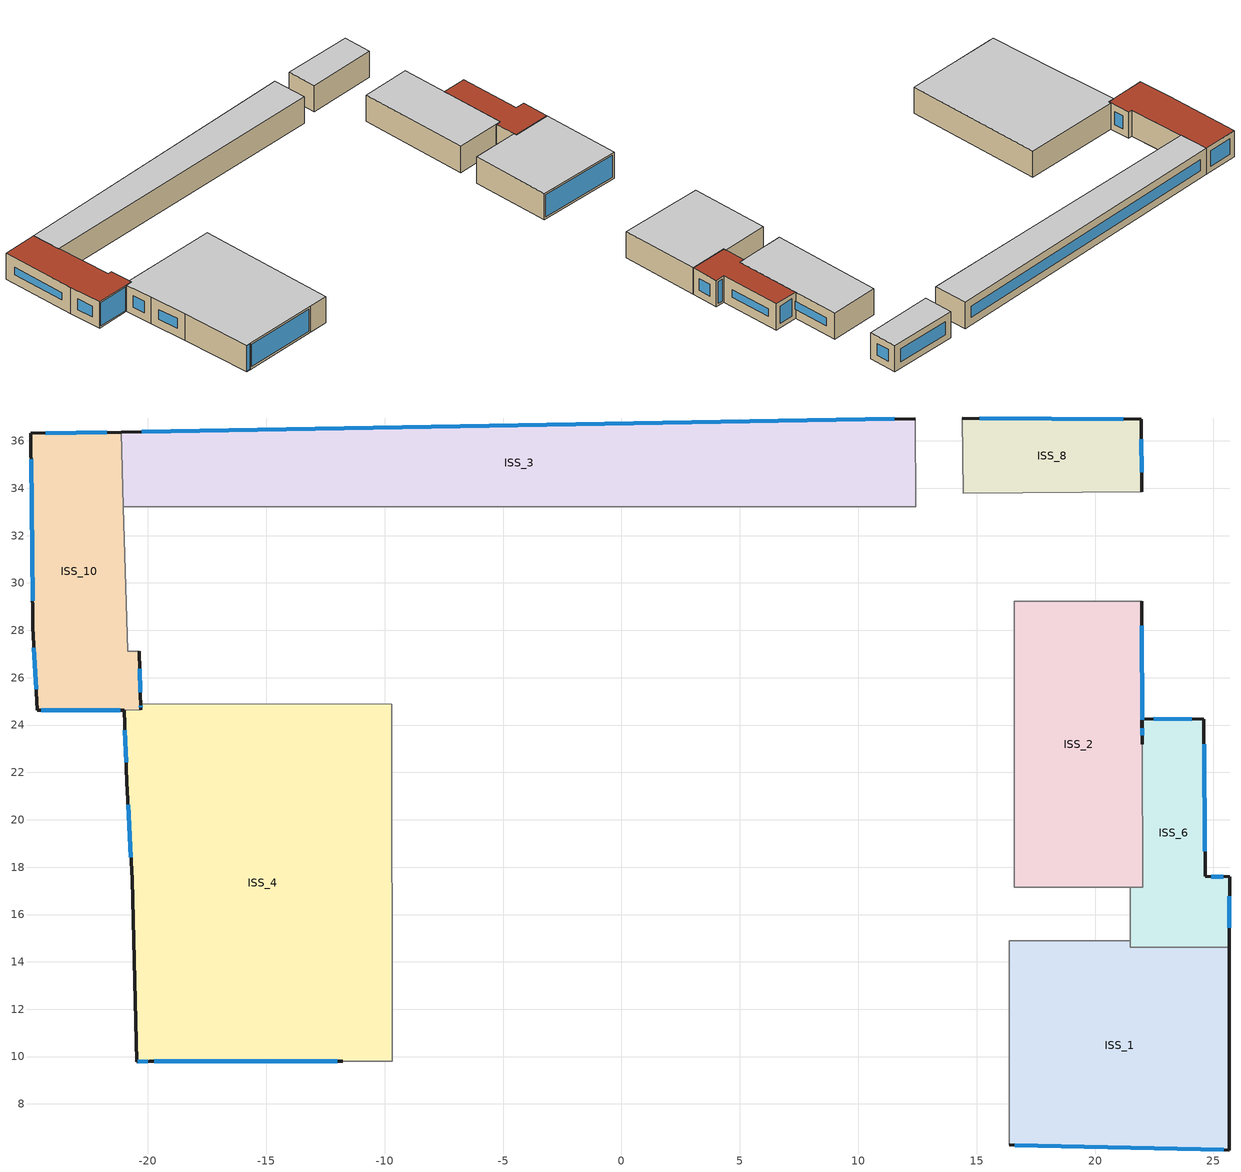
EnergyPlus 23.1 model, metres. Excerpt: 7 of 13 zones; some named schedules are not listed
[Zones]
ISS_1
 floor adiabatic (Interior Slab (Mass)_FLIPPED): 16.37,14.89 21.49,14.89 21.49,14.63 25.67,14.61 25.67,6.06 16.37,6.27 z9
 wall outside (90.1-2019 Nonresidential CZ 0 Exterior Wall (Mass)): 16.37,6.27 25.67,6.06 25.67,14.61 z9:12
 wall to ISS_11 (Interior Partition (Mass)): 21.49,14.89 16.37,14.89 16.37,6.27 z9:12
 wall to ISS_6 (Interior Partition (Mass)): 25.67,14.61 21.49,14.63 21.49,14.89 z9:12
 window (90.1-2019 Nonresidential CZ 0 Glazing (Operable)): 16.61,6.26 25.44,6.06 z9.24:11.76
 ceiling adiabatic (Interior Slab (Mass)): 16.37,14.89 16.37,6.27 25.67,6.06 25.67,14.61 21.49,14.63 21.49,14.89 z12
ISS_2
 floor adiabatic (Interior Slab (Mass)_FLIPPED): 16.6,17.14 16.6,29.23 21.98,29.23 22.02,17.14 z9
 wall outside (90.1-2019 Nonresidential CZ 0 Exterior Wall (Mass)): 22,23.18 21.98,29.23 z9:12
 wall to ISS_6 (Interior Partition (Mass)): 21.49,17.14 22.02,17.14 22,23.18 z9:12
 wall to ISS_11 (Interior Partition (Mass)): 21.98,29.23 16.6,29.23 16.6,17.14 21.49,17.14 z9:12
 window (90.1-2019 Nonresidential CZ 0 Glazing (Operable)): 21.99,24.23 21.98,28.19 z10.04:10.96
 ceiling adiabatic (Interior Slab (Mass)): 22.02,17.14 21.98,29.23 16.6,29.23 16.6,17.14 z12
ISS_3
 floor adiabatic (Interior Slab (Mass)_FLIPPED): 12.4,36.94 12.44,33.22 -21.03,33.22 -21.12,36.37 z9
 wall outside (90.1-2019 Nonresidential CZ 0 Exterior Wall (Mass)): 12.4,36.94 -21.12,36.37 z9:12
 wall to ISS_10 (Interior Partition (Mass)): -21.12,36.37 -21.03,33.22 z9:12
 wall to ISS_11 (Interior Partition (Mass)): -21.03,33.22 12.44,33.22 12.4,36.94 z9:12
 window (90.1-2019 Nonresidential CZ 0 Glazing (Operable)): 11.53,36.92 -20.25,36.39 z9.87:11.13
 ceiling adiabatic (Interior Slab (Mass)): 12.4,36.94 -21.12,36.37 -21.03,33.22 12.44,33.22 z12
ISS_4
 floor adiabatic (Interior Slab (Mass)_FLIPPED): -20.3,24.91 -9.69,24.89 -9.67,9.8 -19.95,9.8 -20.46,9.78 -20.66,17.48 -20.89,21.59 -20.99,24.62 -20.29,24.65 z9
 wall outside (90.1-2019 Nonresidential CZ 0 Exterior Wall (Mass)): -20.3,24.91 -20.29,24.65 / -20.99,24.62 -20.89,21.59 -20.66,17.48 -20.46,9.78 -19.95,9.8 -11.77,9.8 z9:12
 wall to ISS_10 (Interior Partition (Mass)): -20.29,24.65 -20.99,24.62 z9:12
 wall to ISS_11 (Interior Partition (Mass)): -11.77,9.8 -9.67,9.8 -9.69,24.89 -20.3,24.91 z9:12
 window (90.1-2019 Nonresidential CZ 0 Glazing (Operable)): -20.3,24.81 -20.3,24.75 z9.1:11.9; -20.96,23.79 -20.92,22.42 z9.83:11.17; -20.84,20.64 -20.71,18.42 z9.95:11.05; -20.42,9.78 -19.99,9.79 z9.05:11.95; -19.72,9.8 -12,9.8 z9.23:11.77
 ceiling adiabatic (Interior Slab (Mass)): -20.3,24.91 -20.29,24.65 -20.99,24.62 -20.89,21.59 -20.66,17.48 -20.46,9.78 -19.95,9.8 -9.67,9.8 -9.69,24.89 z12
ISS_6
 floor outside (90.1-2019 Nonresidential CZ 0 Exterior Floor (Mass)): 21.49,17.14 22.02,17.14 22,23.18 21.97,24.27 24.6,24.25 24.65,17.61 25.68,17.59 25.67,14.61 21.49,14.63 z9
 wall outside (90.1-2019 Nonresidential CZ 0 Exterior Wall (Mass)): 25.67,14.61 25.68,17.59 24.65,17.61 24.6,24.25 21.97,24.27 22,23.18 z9:12
 wall to ISS_11 (Interior Partition (Mass)): 21.49,17.14 21.49,14.89 z9:12
 window (90.1-2019 Nonresidential CZ 0 Glazing (Operable)): 25.67,15.44 25.68,16.77 z9.83:11.17; 25.41,17.6 24.91,17.6 z9.26:11.74; 24.64,18.67 24.61,23.19 z10.06:10.94; 24.08,24.25 22.49,24.26 z9.51:11.49; 21.98,23.87 21.99,23.58 z9.39:11.61
 roof outside (90.1-2019 Nonresidential CZ 0 Exterior Roof (Mass)): 21.49,14.63 25.67,14.61 25.68,17.59 24.65,17.61 24.6,24.25 21.97,24.27 22,23.18 22.02,17.14 21.49,17.14 z12
ISS_8
 floor adiabatic (Interior Slab (Mass)_FLIPPED): 14.42,33.79 14.39,36.97 21.95,36.92 21.97,33.84 z9
 wall outside (90.1-2019 Nonresidential CZ 0 Exterior Wall (Mass)): 21.97,33.84 21.95,36.92 14.39,36.97 z9:12
 wall to ISS_11 (Interior Partition (Mass)): 14.39,36.97 14.42,33.79 21.97,33.84 z9:12
 window (90.1-2019 Nonresidential CZ 0 Glazing (Operable)): 21.97,34.68 21.96,36.08 z9.84:11.16; 21.2,36.92 15.14,36.96 z9.75:11.25
 ceiling adiabatic (Interior Slab (Mass)): 14.42,33.79 21.97,33.84 21.95,36.92 14.39,36.97 z12
ISS_10
 floor outside (90.1-2019 Nonresidential CZ 0 Exterior Floor (Mass)): -20.99,24.62 -24.68,24.62 -24.85,28.15 -24.93,36.32 -21.12,36.37 -20.84,27.12 -20.37,27.13 -20.29,24.65 z9
 wall outside (90.1-2019 Nonresidential CZ 0 Exterior Wall (Mass)): -20.29,24.65 -20.37,27.13 / -21.12,36.37 -24.93,36.32 -24.85,28.15 -24.68,24.62 -20.99,24.62 z9:12
 wall to ISS_11 (Interior Partition (Mass)): -20.37,27.13 -20.84,27.12 -21.03,33.22 z9:12
 window (90.1-2019 Nonresidential CZ 0 Glazing (Operable)): -20.32,25.39 -20.35,26.38 z9.75:11.25; -21.73,36.36 -24.32,36.33 z9.62:11.38; -24.92,35.23 -24.86,29.24 z10.09:10.91; -24.81,27.26 -24.72,25.51 z9.89:11.11; -24.5,24.62 -21.17,24.62 z9.17:11.83
 roof outside (90.1-2019 Nonresidential CZ 0 Exterior Roof (Mass)): -20.99,24.62 -20.29,24.65 -20.37,27.13 -20.84,27.12 -21.12,36.37 -24.93,36.32 -24.85,28.15 -24.68,24.62 z12
[Site:GroundTemperature:BuildingSurface]
18, 18, 18, 18, 18, 18, 18, 18, 18, 18, 18, 18
[Site:GroundReflectance]
0.2, 0.2, 0.2, 0.2, 0.2, 0.2, 0.2, 0.2, 0.2, 0.2, 0.2, 0.2
[Site:GroundReflectance:SnowModifier]
1, 1
[Site:WeatherStation]
Wind Sensor Height Above Ground {m}=10; Wind Speed Profile Exponent=0.22; Wind Speed Profile Boundary Layer Thickness {m}=370; Air Temperature Sensor Height Above Ground {m}=1.5
[SizingPeriod:WeatherFileConditionType] Use Weather File Daylight Saving Period=No; Use Weather File Rain and Snow Indicators=No
Name | Period Selection | Day Type
Extreme Summer Weather Period for Design | SummerExtreme | SummerDesignDay
Extreme Winter Weather Period for Design | WinterExtreme | WinterDesignDay
[Building]
Building: North Axis {deg}=0; Terrain=Suburbs; Loads Convergence Tolerance Value=0.04; Temperature Convergence Tolerance Value {deltaC}=0.25; Solar Distribution=FullExterior; Maximum Number of Warmup Days=30; Minimum Number of Warmup Days=7
[Construction]
Interior Partition (Mass): Plaster_0.013_Interior Partition (Mass), Plaster_0.013_Interior Partition (Mass)
90.1-2019 Nonresidential CZ 0 Exterior Wall (Mass): Stucco_0.025_90.1-2019 Nonresidential CZ 0 Exterior Wall (Mass), Concrete_0.203_90.1-2019 Nonresidential CZ 0 Exterior Wall (Mass), Mineral Wool_0.006340168156952033_90.1-2019 Nonresidential CZ 0 Exterior Wall (Mass), Plaster_0.013_90.1-2019 Nonresidential CZ 0 Exterior Wall (Mass)
Interior Slab (Mass): Acoustic Tile_0.005_Interior Slab (Mass), Concrete_0.102_Interior Slab (Mass), Carpet_0.02_Interior Slab (Mass)
Interior Slab (Mass)_FLIPPED: Carpet_0.02_Interior Slab (Mass), Concrete_0.102_Interior Slab (Mass), Acoustic Tile_0.005_Interior Slab (Mass)
90.1-2019 Nonresidential CZ 0 Exterior Floor (Mass): Stucco_0.025_90.1-2019 Nonresidential CZ 0 Exterior Floor (Mass), Mineral Wool_0.005244967487677573_90.1-2019 Nonresidential CZ 0 Exterior Floor (Mass), Concrete_0.102_90.1-2019 Nonresidential CZ 0 Exterior Floor (Mass), Carpet_0.02_90.1-2019 Nonresidential CZ 0 Exterior Floor (Mass)
90.1-2019 Nonresidential CZ 0 Exterior Roof (Mass): Vaporpermeable Felt_0.003_90.1-2019 Nonresidential CZ 0 Exterior Roof (Mass), XPS Board_0.14713995500631277_90.1-2019 Nonresidential CZ 0 Exterior Roof (Mass), Concrete_0.203_90.1-2019 Nonresidential CZ 0 Exterior Roof (Mass), Acoustic Tile_0.005_90.1-2019 Nonresidential CZ 0 Exterior Roof (Mass)
90.1-2019 Nonresidential CZ 0 Glazing (Operable): 90.1-2019 Nonresidential CZ 0 Glazing (Operable)Window
[Material]
Plaster_0.013_Interior Partition (Mass): Roughness=Rough; @Interior Partition (Mass):Plaster-Thickness@ [m]=0.013; @Interior Partition (Mass):Plaster-Conductivity@ [W/m-K]=1; @Interior Partition (Mass):Plaster-Density@ [kg/m3]=2000; @Interior Partition (Mass):Plaster-SpecificHeat@ [J/kg-K]=1130; @Interior Partition (Mass):Plaster-ThermalEmittance@=0.9; @Interior Partition (Mass):Plaster-SolarAbsorptance@=0.7; @Interior Partition (Mass):Plaster-VisibleAbsorptance@=0.7
Stucco_0.025_90.1-2019 Nonresidential CZ 0 Exterior Wall (Mass): Roughness=Smooth; @90.1-2019 Nonresidential CZ 0 Exterior Wall (Mass):Stucco-Thickness@ [m]=0.025; @90.1-2019 Nonresidential CZ 0 Exterior Wall (Mass):Stucco-Conductivity@ [W/m-K]=0.72; @90.1-2019 Nonresidential CZ 0 Exterior Wall (Mass):Stucco-Density@ [kg/m3]=1856; @90.1-2019 Nonresidential CZ 0 Exterior Wall (Mass):Stucco-SpecificHeat@ [J/kg-K]=840; @90.1-2019 Nonresidential CZ 0 Exterior Wall (Mass):Stucco-ThermalEmittance@=0.9; @90.1-2019 Nonresidential CZ 0 Exterior Wall (Mass):Stucco-SolarAbsorptance@=0.7; @90.1-2019 Nonresidential CZ 0 Exterior Wall (Mass):Stucco-VisibleAbsorptance@=0.7
Concrete_0.203_90.1-2019 Nonresidential CZ 0 Exterior Wall (Mass): Roughness=Rough; @90.1-2019 Nonresidential CZ 0 Exterior Wall (Mass):Concrete-Thickness@ [m]=0.203; @90.1-2019 Nonresidential CZ 0 Exterior Wall (Mass):Concrete-Conductivity@ [W/m-K]=2; @90.1-2019 Nonresidential CZ 0 Exterior Wall (Mass):Concrete-Density@ [kg/m3]=2400; @90.1-2019 Nonresidential CZ 0 Exterior Wall (Mass):Concrete-SpecificHeat@ [J/kg-K]=950; @90.1-2019 Nonresidential CZ 0 Exterior Wall (Mass):Concrete-ThermalEmittance@=0.9; @90.1-2019 Nonresidential CZ 0 Exterior Wall (Mass):Concrete-SolarAbsorptance@=0.7; @90.1-2019 Nonresidential CZ 0 Exterior Wall (Mass):Concrete-VisibleAbsorptance@=0.7
Mineral Wool_0.006340168156952033_90.1-2019 Nonresidential CZ 0 Exterior Wall (Mass): Roughness=Rough; @90.1-2019 Nonresidential CZ 0 Exterior Wall (Mass):Mineral Wool-Thickness@ [m]=0.00634017; @90.1-2019 Nonresidential CZ 0 Exterior Wall (Mass):Mineral Wool-Conductivity@ [W/m-K]=0.041; @90.1-2019 Nonresidential CZ 0 Exterior Wall (Mass):Mineral Wool-Density@ [kg/m3]=155; @90.1-2019 Nonresidential CZ 0 Exterior Wall (Mass):Mineral Wool-SpecificHeat@ [J/kg-K]=1130; @90.1-2019 Nonresidential CZ 0 Exterior Wall (Mass):Mineral Wool-ThermalEmittance@=0.9; @90.1-2019 Nonresidential CZ 0 Exterior Wall (Mass):Mineral Wool-SolarAbsorptance@=0.7; @90.1-2019 Nonresidential CZ 0 Exterior Wall (Mass):Mineral Wool-VisibleAbsorptance@=0.7
Plaster_0.013_90.1-2019 Nonresidential CZ 0 Exterior Wall (Mass): Roughness=Rough; @90.1-2019 Nonresidential CZ 0 Exterior Wall (Mass):Plaster-Thickness@ [m]=0.013; @90.1-2019 Nonresidential CZ 0 Exterior Wall (Mass):Plaster-Conductivity@ [W/m-K]=1; @90.1-2019 Nonresidential CZ 0 Exterior Wall (Mass):Plaster-Density@ [kg/m3]=2000; @90.1-2019 Nonresidential CZ 0 Exterior Wall (Mass):Plaster-SpecificHeat@ [J/kg-K]=1130; @90.1-2019 Nonresidential CZ 0 Exterior Wall (Mass):Plaster-ThermalEmittance@=0.9; @90.1-2019 Nonresidential CZ 0 Exterior Wall (Mass):Plaster-SolarAbsorptance@=0.7; @90.1-2019 Nonresidential CZ 0 Exterior Wall (Mass):Plaster-VisibleAbsorptance@=0.7
Acoustic Tile_0.005_Interior Slab (Mass): Roughness=MediumSmooth; @Interior Slab (Mass):Acoustic Tile-Thickness@ [m]=0.005; @Interior Slab (Mass):Acoustic Tile-Conductivity@ [W/m-K]=0.06; @Interior Slab (Mass):Acoustic Tile-Density@ [kg/m3]=368; @Interior Slab (Mass):Acoustic Tile-SpecificHeat@ [J/kg-K]=590; @Interior Slab (Mass):Acoustic Tile-ThermalEmittance@=0.9; @Interior Slab (Mass):Acoustic Tile-SolarAbsorptance@=0.7; @Interior Slab (Mass):Acoustic Tile-VisibleAbsorptance@=0.7
Concrete_0.102_Interior Slab (Mass): Roughness=Rough; @Interior Slab (Mass):Concrete-Thickness@ [m]=0.102; @Interior Slab (Mass):Concrete-Conductivity@ [W/m-K]=2; @Interior Slab (Mass):Concrete-Density@ [kg/m3]=2400; @Interior Slab (Mass):Concrete-SpecificHeat@ [J/kg-K]=950; @Interior Slab (Mass):Concrete-ThermalEmittance@=0.9; @Interior Slab (Mass):Concrete-SolarAbsorptance@=0.7; @Interior Slab (Mass):Concrete-VisibleAbsorptance@=0.7
Carpet_0.02_Interior Slab (Mass): Roughness=MediumRough; @Interior Slab (Mass):Carpet-Thickness@ [m]=0.02; @Interior Slab (Mass):Carpet-Conductivity@ [W/m-K]=0.06; @Interior Slab (Mass):Carpet-Density@ [kg/m3]=288; @Interior Slab (Mass):Carpet-SpecificHeat@ [J/kg-K]=1380; @Interior Slab (Mass):Carpet-ThermalEmittance@=0.9; @Interior Slab (Mass):Carpet-SolarAbsorptance@=0.7; @Interior Slab (Mass):Carpet-VisibleAbsorptance@=0.7
Stucco_0.025_90.1-2019 Nonresidential CZ 0 Exterior Floor (Mass): Roughness=Smooth; @90.1-2019 Nonresidential CZ 0 Exterior Floor (Mass):Stucco-Thickness@ [m]=0.025; @90.1-2019 Nonresidential CZ 0 Exterior Floor (Mass):Stucco-Conductivity@ [W/m-K]=0.72; @90.1-2019 Nonresidential CZ 0 Exterior Floor (Mass):Stucco-Density@ [kg/m3]=1856; @90.1-2019 Nonresidential CZ 0 Exterior Floor (Mass):Stucco-SpecificHeat@ [J/kg-K]=840; @90.1-2019 Nonresidential CZ 0 Exterior Floor (Mass):Stucco-ThermalEmittance@=0.9; @90.1-2019 Nonresidential CZ 0 Exterior Floor (Mass):Stucco-SolarAbsorptance@=0.7; @90.1-2019 Nonresidential CZ 0 Exterior Floor (Mass):Stucco-VisibleAbsorptance@=0.7
Mineral Wool_0.005244967487677573_90.1-2019 Nonresidential CZ 0 Exterior Floor (Mass): Roughness=Rough; @90.1-2019 Nonresidential CZ 0 Exterior Floor (Mass):Mineral Wool-Thickness@ [m]=0.00524497; @90.1-2019 Nonresidential CZ 0 Exterior Floor (Mass):Mineral Wool-Conductivity@ [W/m-K]=0.041; @90.1-2019 Nonresidential CZ 0 Exterior Floor (Mass):Mineral Wool-Density@ [kg/m3]=155; @90.1-2019 Nonresidential CZ 0 Exterior Floor (Mass):Mineral Wool-SpecificHeat@ [J/kg-K]=1130; @90.1-2019 Nonresidential CZ 0 Exterior Floor (Mass):Mineral Wool-ThermalEmittance@=0.9; @90.1-2019 Nonresidential CZ 0 Exterior Floor (Mass):Mineral Wool-SolarAbsorptance@=0.7; @90.1-2019 Nonresidential CZ 0 Exterior Floor (Mass):Mineral Wool-VisibleAbsorptance@=0.7
Concrete_0.102_90.1-2019 Nonresidential CZ 0 Exterior Floor (Mass): Roughness=Rough; @90.1-2019 Nonresidential CZ 0 Exterior Floor (Mass):Concrete-Thickness@ [m]=0.102; @90.1-2019 Nonresidential CZ 0 Exterior Floor (Mass):Concrete-Conductivity@ [W/m-K]=2; @90.1-2019 Nonresidential CZ 0 Exterior Floor (Mass):Concrete-Density@ [kg/m3]=2400; @90.1-2019 Nonresidential CZ 0 Exterior Floor (Mass):Concrete-SpecificHeat@ [J/kg-K]=950; @90.1-2019 Nonresidential CZ 0 Exterior Floor (Mass):Concrete-ThermalEmittance@=0.9; @90.1-2019 Nonresidential CZ 0 Exterior Floor (Mass):Concrete-SolarAbsorptance@=0.7; @90.1-2019 Nonresidential CZ 0 Exterior Floor (Mass):Concrete-VisibleAbsorptance@=0.7
Carpet_0.02_90.1-2019 Nonresidential CZ 0 Exterior Floor (Mass): Roughness=MediumRough; @90.1-2019 Nonresidential CZ 0 Exterior Floor (Mass):Carpet-Thickness@ [m]=0.02; @90.1-2019 Nonresidential CZ 0 Exterior Floor (Mass):Carpet-Conductivity@ [W/m-K]=0.06; @90.1-2019 Nonresidential CZ 0 Exterior Floor (Mass):Carpet-Density@ [kg/m3]=288; @90.1-2019 Nonresidential CZ 0 Exterior Floor (Mass):Carpet-SpecificHeat@ [J/kg-K]=1380; @90.1-2019 Nonresidential CZ 0 Exterior Floor (Mass):Carpet-ThermalEmittance@=0.9; @90.1-2019 Nonresidential CZ 0 Exterior Floor (Mass):Carpet-SolarAbsorptance@=0.7; @90.1-2019 Nonresidential CZ 0 Exterior Floor (Mass):Carpet-VisibleAbsorptance@=0.7
Vaporpermeable Felt_0.003_90.1-2019 Nonresidential CZ 0 Exterior Roof (Mass): Roughness=Rough; @90.1-2019 Nonresidential CZ 0 Exterior Roof (Mass):Vaporpermeable Felt-Thickness@ [m]=0.003; @90.1-2019 Nonresidential CZ 0 Exterior Roof (Mass):Vaporpermeable Felt-Conductivity@ [W/m-K]=0.909091; @90.1-2019 Nonresidential CZ 0 Exterior Roof (Mass):Vaporpermeable Felt-Density@ [kg/m3]=0.5; @90.1-2019 Nonresidential CZ 0 Exterior Roof (Mass):Vaporpermeable Felt-SpecificHeat@ [J/kg-K]=1800; @90.1-2019 Nonresidential CZ 0 Exterior Roof (Mass):Vaporpermeable Felt-ThermalEmittance@=0.9; @90.1-2019 Nonresidential CZ 0 Exterior Roof (Mass):Vaporpermeable Felt-SolarAbsorptance@=0.7; @90.1-2019 Nonresidential CZ 0 Exterior Roof (Mass):Vaporpermeable Felt-VisibleAbsorptance@=0.7
XPS Board_0.14713995500631277_90.1-2019 Nonresidential CZ 0 Exterior Roof (Mass): Roughness=Rough; @90.1-2019 Nonresidential CZ 0 Exterior Roof (Mass):XPS Board-Thickness@ [m]=0.14714; @90.1-2019 Nonresidential CZ 0 Exterior Roof (Mass):XPS Board-Conductivity@ [W/m-K]=0.034; @90.1-2019 Nonresidential CZ 0 Exterior Roof (Mass):XPS Board-Density@ [kg/m3]=35; @90.1-2019 Nonresidential CZ 0 Exterior Roof (Mass):XPS Board-SpecificHeat@ [J/kg-K]=1400; @90.1-2019 Nonresidential CZ 0 Exterior Roof (Mass):XPS Board-ThermalEmittance@=0.9; @90.1-2019 Nonresidential CZ 0 Exterior Roof (Mass):XPS Board-SolarAbsorptance@=0.7; @90.1-2019 Nonresidential CZ 0 Exterior Roof (Mass):XPS Board-VisibleAbsorptance@=0.7
Concrete_0.203_90.1-2019 Nonresidential CZ 0 Exterior Roof (Mass): Roughness=Rough; @90.1-2019 Nonresidential CZ 0 Exterior Roof (Mass):Concrete-Thickness@ [m]=0.203; @90.1-2019 Nonresidential CZ 0 Exterior Roof (Mass):Concrete-Conductivity@ [W/m-K]=2; @90.1-2019 Nonresidential CZ 0 Exterior Roof (Mass):Concrete-Density@ [kg/m3]=2400; @90.1-2019 Nonresidential CZ 0 Exterior Roof (Mass):Concrete-SpecificHeat@ [J/kg-K]=950; @90.1-2019 Nonresidential CZ 0 Exterior Roof (Mass):Concrete-ThermalEmittance@=0.9; @90.1-2019 Nonresidential CZ 0 Exterior Roof (Mass):Concrete-SolarAbsorptance@=0.7; @90.1-2019 Nonresidential CZ 0 Exterior Roof (Mass):Concrete-VisibleAbsorptance@=0.7
Acoustic Tile_0.005_90.1-2019 Nonresidential CZ 0 Exterior Roof (Mass): Roughness=MediumSmooth; @90.1-2019 Nonresidential CZ 0 Exterior Roof (Mass):Acoustic Tile-Thickness@ [m]=0.005; @90.1-2019 Nonresidential CZ 0 Exterior Roof (Mass):Acoustic Tile-Conductivity@ [W/m-K]=0.06; @90.1-2019 Nonresidential CZ 0 Exterior Roof (Mass):Acoustic Tile-Density@ [kg/m3]=368; @90.1-2019 Nonresidential CZ 0 Exterior Roof (Mass):Acoustic Tile-SpecificHeat@ [J/kg-K]=590; @90.1-2019 Nonresidential CZ 0 Exterior Roof (Mass):Acoustic Tile-ThermalEmittance@=0.9; @90.1-2019 Nonresidential CZ 0 Exterior Roof (Mass):Acoustic Tile-SolarAbsorptance@=0.7; @90.1-2019 Nonresidential CZ 0 Exterior Roof (Mass):Acoustic Tile-VisibleAbsorptance@=0.7
[WindowMaterial:SimpleGlazingSystem]
90.1-2019 Nonresidential CZ 0 Glazing (Operable)Window: @90.1-2019 Nonresidential CZ 0 Glazing (Operable)-UValue@=3.52052; @90.1-2019 Nonresidential CZ 0 Glazing (Operable)-SolarHeatGainCoefficient@=0.2; @90.1-2019 Nonresidential CZ 0 Glazing (Operable)-VisibleTransmittance@=0.22
[Zone] Rotation [deg]=0; Type=1; Multiplier=1; Zone Inside Convection Algorithm=TARP; Zone Outside Convection Algorithm=DOE-2
Name | Volume [m3] | Area [m2]
ISS_1 | 240.049 | 80.0164
ISS_2 | 195.821 | 65.2738
ISS_3 | 345.197 | 115.066
ISS_4 | 498.832 | 166.277
ISS_6 | 89.0444 | 29.6815
ISS_8 | 70.8636 | 23.6212
ISS_10 | 141.066 | 47.0221
[People] OccupancySchedule=occOffice; Number of People Calculation Method=People/Area; PeopleDensity [person/m2]=1.3; Fraction Radiant=0.3; Sensible Heat Fraction=AUTOCALCULATE; Carbon Dioxide Generation Rate [m3/s-W]=3.82E-08; Enable ASHRAE 55 Comfort Warnings=No; Mean Radiant Temperature Calculation Type=ZoneAveraged; Clothing Insulation Calculation Method=DynamicClothingModelASHRAE55; Air Velocity Schedule=AirSpeed 0; Thermal Comfort Model 1 Type=AdaptiveASH55; Thermal Comfort Model 2 Type=Pierce; Thermal Comfort Model 3 Type=Fanger
Name | Zone or ZoneList | Activity Level Schedule | Work Efficiency Schedule
People ISS_1 | ISS_1 | ISS_1PeopleActivity | ISS_1WorkEfficiency
People ISS_2 | ISS_2 | ISS_2PeopleActivity | ISS_2WorkEfficiency
People ISS_3 | ISS_3 | ISS_3PeopleActivity | ISS_3WorkEfficiency
People ISS_4 | ISS_4 | ISS_4PeopleActivity | ISS_4WorkEfficiency
People ISS_6 | ISS_6 | ISS_6PeopleActivity | ISS_6WorkEfficiency
People ISS_8 | ISS_8 | ISS_8PeopleActivity | ISS_8WorkEfficiency
People ISS_10 | ISS_10 | ISS_10PeopleActivity | ISS_10WorkEfficiency
[ElectricEquipment] EquipmentAvailibilitySchedule=equipOffice; Design Level Calculation Method=Watts/Area; EquipmentPowerDensity [W/m2]=7; Fraction Latent=0; Fraction Radiant=.2; Fraction Lost=0
Name | Zone or ZoneList
ISS_1 Equipment | ISS_1
ISS_2 Equipment | ISS_2
ISS_3 Equipment | ISS_3
ISS_4 Equipment | ISS_4
ISS_6 Equipment | ISS_6
ISS_8 Equipment | ISS_8
ISS_10 Equipment | ISS_10
[Lights] LightsAvailibilitySchedule=lightsOffice; Design Level Calculation Method=Watts/Area; LightingPowerDensity [W/m2]=16; Return Air Fraction=0; Fraction Radiant=.42; Fraction Visible=.18; Fraction Replaceable=1
Name | Zone or ZoneList
ISS_1 General lighting | ISS_1
ISS_2 General lighting | ISS_2
ISS_3 General lighting | ISS_3
ISS_4 General lighting | ISS_4
ISS_6 General lighting | ISS_6
ISS_8 General lighting | ISS_8
ISS_10 General lighting | ISS_10
[Daylighting:Controls] Daylighting Method=SplitFlux; Lighting control type { 1 = continuous,2 = stepped,3 = continuous / off}=Continuous; Minimum Input Power Fraction for Continuous Dimming Control=0.1; Minimum Light Output Fraction for Continuous Dimming Control=0.1; Number of Stepped Control Steps=3; Probability Lighting will be Reset When Needed in Manual Stepped Control=1; Maximum Allowable Discomfort Glare Index=22; Fraction of Zone Controlled by Reference Point 1=1
ISS_1_DaylCtrl: Zone=ISS_1; @ISS_1-LightsAvailibilitySchedule@=lightsOffice; Daylighting Reference Point 1=ISS_1_DaylCtrlRefPt1; @ISS_1-IlluminanceSetpoint@ [lux at Reference Point 1]=500
ISS_2_DaylCtrl: Zone=ISS_2; Daylighting Reference Point 1=ISS_2_DaylCtrlRefPt1; @ISS_2-LightsAvailibilitySchedule@=lightsOffice; @ISS_2-IlluminanceSetpoint@ [lux at Reference Point 1]=500
ISS_3_DaylCtrl: Zone=ISS_3; Daylighting Reference Point 1=ISS_3_DaylCtrlRefPt1; @ISS_3-LightsAvailibilitySchedule@=lightsOffice; @ISS_3-IlluminanceSetpoint@ [lux at Reference Point 1]=500
ISS_4_DaylCtrl: Zone=ISS_4; Daylighting Reference Point 1=ISS_4_DaylCtrlRefPt1; @ISS_4-LightsAvailibilitySchedule@=lightsOffice; @ISS_4-IlluminanceSetpoint@ [lux at Reference Point 1]=500
ISS_6_DaylCtrl: Zone=ISS_6; Daylighting Reference Point 1=ISS_6_DaylCtrlRefPt1; @ISS_6-LightsAvailibilitySchedule@=lightsOffice; @ISS_6-IlluminanceSetpoint@ [lux at Reference Point 1]=500
ISS_8_DaylCtrl: Zone=ISS_8; Daylighting Reference Point 1=ISS_8_DaylCtrlRefPt1; @ISS_8-LightsAvailibilitySchedule@=lightsOffice; @ISS_8-IlluminanceSetpoint@ [lux at Reference Point 1]=500
ISS_10_DaylCtrl: Zone=ISS_10; Daylighting Reference Point 1=ISS_10_DaylCtrlRefPt1; @ISS_10-LightsAvailibilitySchedule@=lightsOffice; @ISS_10-IlluminanceSetpoint@ [lux at Reference Point 1]=500
[ZoneVentilation:WindandStackOpenArea] Opening Effectiveness=0; Effective Angle {deg}=0; Discharge Coefficient for Opening=0.6; Minimum Indoor Temperature {C}=22; Maximum Indoor Temperature {C}=100; Delta Temperature {deltaC}=1; Minimum Outdoor Temperature {C}=0; Maximum Outdoor Temperature {C}=30; Maximum Wind Speed {m/s}=40
Name | Zone | Opening Area {m2} | Opening Area Fraction Schedule | Height Difference {m}
ISS_1NatVent_Buoy | ISS_1 | 17.866 | NatVentAvail_ISS_1 | 0.632047
ISS_2NatVent_Buoy | ISS_2 | 2.90057 | NatVentAvail_ISS_2 | 0.228969
ISS_3NatVent_Buoy | ISS_3 | 32.1762 | NatVentAvail_ISS_3 | 0.316372
ISS_4NatVent_Buoy | ISS_4 | 20.256 | NatVentAvail_ISS_4 | 0.583717
ISS_6NatVent_Buoy | ISS_6 | 8.64614 | NatVentAvail_ISS_6 | 0.384347
ISS_8NatVent_Buoy | ISS_8 | 8.73779 | NatVentAvail_ISS_8 | 0.366929
ISS_10NatVent_Buoy | ISS_10 | 17.5536 | NatVentAvail_ISS_10 | 0.460181
[ZoneInfiltration:DesignFlowRate] Schedule=On; Design Flow Rate Calculation Method=Flow/ExteriorArea; Flow per Exterior Surface Area [m3/s-m2]=0.00056896
ISS_1Infiltration: Zone or ZoneList=ISS_1; @ISS_1-InfiltrationConstantCoefficient@=1; @ISS_1-InfiltrationTemperatureCoefficient@=0; @ISS_1-InfiltrationWindVelocityCoefficient@=0; @ISS_1-InfiltrationWindVelocitySquaredCoefficient@=0
ISS_2Infiltration: Zone or ZoneList=ISS_2; @ISS_2-InfiltrationConstantCoefficient@=1; @ISS_2-InfiltrationTemperatureCoefficient@=0; @ISS_2-InfiltrationWindVelocityCoefficient@=0; @ISS_2-InfiltrationWindVelocitySquaredCoefficient@=0
ISS_3Infiltration: Zone or ZoneList=ISS_3; @ISS_3-InfiltrationConstantCoefficient@=1; @ISS_3-InfiltrationTemperatureCoefficient@=0; @ISS_3-InfiltrationWindVelocityCoefficient@=0; @ISS_3-InfiltrationWindVelocitySquaredCoefficient@=0
ISS_4Infiltration: Zone or ZoneList=ISS_4; @ISS_4-InfiltrationConstantCoefficient@=1; @ISS_4-InfiltrationTemperatureCoefficient@=0; @ISS_4-InfiltrationWindVelocityCoefficient@=0; @ISS_4-InfiltrationWindVelocitySquaredCoefficient@=0
ISS_6Infiltration: Zone or ZoneList=ISS_6; @ISS_6-InfiltrationConstantCoefficient@=1; @ISS_6-InfiltrationTemperatureCoefficient@=0; @ISS_6-InfiltrationWindVelocityCoefficient@=0; @ISS_6-InfiltrationWindVelocitySquaredCoefficient@=0
ISS_8Infiltration: Zone or ZoneList=ISS_8; @ISS_8-InfiltrationConstantCoefficient@=1; @ISS_8-InfiltrationTemperatureCoefficient@=0; @ISS_8-InfiltrationWindVelocityCoefficient@=0; @ISS_8-InfiltrationWindVelocitySquaredCoefficient@=0
ISS_10Infiltration: Zone or ZoneList=ISS_10; @ISS_10-InfiltrationConstantCoefficient@=1; @ISS_10-InfiltrationTemperatureCoefficient@=0; @ISS_10-InfiltrationWindVelocityCoefficient@=0; @ISS_10-InfiltrationWindVelocitySquaredCoefficient@=0
[Zone equipment]
ISS_1: ISS_1 Ideal Loads Air
ISS_2: ISS_2 Ideal Loads Air
ISS_3: ISS_3 Ideal Loads Air
ISS_4: ISS_4 Ideal Loads Air
ISS_6: ISS_6 Ideal Loads Air
ISS_8: ISS_8 Ideal Loads Air
ISS_10: ISS_10 Ideal Loads Air
[Sizing:Zone] Zone Cooling Design Supply Air Temperature Input Method=SupplyAirTemperature; Zone Cooling Design Supply Air Temperature {C}=12; Zone Heating Design Supply Air Temperature Input Method=SupplyAirTemperature; Zone Heating Design Supply Air Temperature {C}=35; Zone Cooling Design Supply Air Humidity Ratio {kgWater/kgDryAir}=0.009; Zone Heating Design Supply Air Humidity Ratio {kgWater/kgDryAir}=0.004; Zone Heating Sizing Factor=1.15; Zone Cooling Sizing Factor=1.15; Cooling Design Air Flow Method=DesignDay; Heating Design Air Flow Method=DesignDay
Name | Design Specification Outdoor Air Object
ISS_1 | ISS_1MinFreshAir
ISS_2 | ISS_2MinFreshAir
ISS_3 | ISS_3MinFreshAir
ISS_4 | ISS_4MinFreshAir
ISS_6 | ISS_6MinFreshAir
ISS_8 | ISS_8MinFreshAir
ISS_10 | ISS_10MinFreshAir
[ZoneControl:Thermostat]
Name | Zone or ZoneList | Control Type Schedule | Control 1
ISS_1 Thermostat | ISS_1 | ISS_1_ZoneControlTypeSched | Dual Setpoint - Zone ISS_1
ISS_2 Thermostat | ISS_2 | ISS_2_ZoneControlTypeSched | Dual Setpoint - Zone ISS_2
ISS_3 Thermostat | ISS_3 | ISS_3_ZoneControlTypeSched | Dual Setpoint - Zone ISS_3
ISS_4 Thermostat | ISS_4 | ISS_4_ZoneControlTypeSched | Dual Setpoint - Zone ISS_4
ISS_6 Thermostat | ISS_6 | ISS_6_ZoneControlTypeSched | Dual Setpoint - Zone ISS_6
ISS_8 Thermostat | ISS_8 | ISS_8_ZoneControlTypeSched | Dual Setpoint - Zone ISS_8
ISS_10 Thermostat | ISS_10 | ISS_10_ZoneControlTypeSched | Dual Setpoint - Zone ISS_10
[ThermostatSetpoint:DualSetpoint]
Name | Heating Setpoint Temperature Schedule | Cooling Setpoint Temperature Schedule
Dual Setpoint - Zone ISS_1 | ISS_1Heating_SP_Sch | ISS_1Cooling_SP_Sch
Dual Setpoint - Zone ISS_2 | ISS_2Heating_SP_Sch | ISS_2Cooling_SP_Sch
Dual Setpoint - Zone ISS_3 | ISS_3Heating_SP_Sch | ISS_3Cooling_SP_Sch
Dual Setpoint - Zone ISS_4 | ISS_4Heating_SP_Sch | ISS_4Cooling_SP_Sch
Dual Setpoint - Zone ISS_6 | ISS_6Heating_SP_Sch | ISS_6Cooling_SP_Sch
Dual Setpoint - Zone ISS_8 | ISS_8Heating_SP_Sch | ISS_8Cooling_SP_Sch
Dual Setpoint - Zone ISS_10 | ISS_10Heating_SP_Sch | ISS_10Cooling_SP_Sch
[DesignSpecification:OutdoorAir] Outdoor Air Method=Sum; MechVentSchedule=AllOn
ISS_1MinFreshAir: @ISS_1-MinFreshAirPerson@ [m3/s-person]=0.01; @ISS_1-MinFreshAirArea@ [m3/s-m2]=0.001
ISS_2MinFreshAir: @ISS_2-MinFreshAirPerson@ [m3/s-person]=0.01; @ISS_2-MinFreshAirArea@ [m3/s-m2]=0.001
ISS_3MinFreshAir: @ISS_3-MinFreshAirPerson@ [m3/s-person]=0.01; @ISS_3-MinFreshAirArea@ [m3/s-m2]=0.001
ISS_4MinFreshAir: @ISS_4-MinFreshAirPerson@ [m3/s-person]=0.01; @ISS_4-MinFreshAirArea@ [m3/s-m2]=0.001
ISS_6MinFreshAir: @ISS_6-MinFreshAirPerson@ [m3/s-person]=0.01; @ISS_6-MinFreshAirArea@ [m3/s-m2]=0.001
ISS_8MinFreshAir: @ISS_8-MinFreshAirPerson@ [m3/s-person]=0.01; @ISS_8-MinFreshAirArea@ [m3/s-m2]=0.001
ISS_10MinFreshAir: @ISS_10-MinFreshAirPerson@ [m3/s-person]=0.01; @ISS_10-MinFreshAirArea@ [m3/s-m2]=0.001
[Schedule:Constant]
ISS_1PeopleActivity; ISS_2PeopleActivity; ISS_3PeopleActivity; ISS_4PeopleActivity; ISS_6PeopleActivity; ISS_8PeopleActivity; ISS_10PeopleActivity: Any Number, 125.28
ISS_1WorkEfficiency; ISS_2WorkEfficiency; ISS_3WorkEfficiency; ISS_4WorkEfficiency; ISS_6WorkEfficiency; ISS_8WorkEfficiency; ISS_10WorkEfficiency: Any Number, 0
ISS_1_ZoneControlTypeSched: 4
[Schedule:Year]
NatVentAvail_ISS_1: Fraction, NatVentAvail_ISS_1_0, 1, 1, 1, 7, NatVentAvail_ISS_1_1, 1, 8, 1, 14, NatVentAvail_ISS_1_2, 1, 15, 1, 21, NatVentAvail_ISS_1_3, 1, 22, 1, 28, NatVentAvail_ISS_1_4, 1, 29, 2, 4, NatVentAvail_ISS_1_5, 2, 5, 2, 11, NatVentAvail_ISS_1_6, 2, 12, 2, 18, NatVentAvail_ISS_1_7, 2, 19, 2, 25, NatVentAvail_ISS_1_8, 2, 26, 3, 4, NatVentAvail_ISS_1_9, 3, 5, 3, 11, NatVentAvail_ISS_1_10, 3, 12, 3, 18, NatVentAvail_ISS_1_11, 3, 19, 3, 25, NatVentAvail_ISS_1_12, 3, 26, 4, 1, NatVentAvail_ISS_1_13, 4, 2, 4, 8, NatVentAvail_ISS_1_14, 4, 9, 4, 15, NatVentAvail_ISS_1_15, 4, 16, 4, 22, NatVentAvail_ISS_1_16, 4, 23, 4, 29, NatVentAvail_ISS_1_17, 4, 30, 5, 6, NatVentAvail_ISS_1_18, 5, 7, 5, 13, NatVentAvail_ISS_1_19, 5, 14, 5, 20, NatVentAvail_ISS_1_20, 5, 21, 5, 27, NatVentAvail_ISS_1_21, 5, 28, 6, 3, NatVentAvail_ISS_1_22, 6, 4, 6, 10, NatVentAvail_ISS_1_23, 6, 11, 6, 17, NatVentAvail_ISS_1_24, 6, 18, 6, 24, NatVentAvail_ISS_1_25, 6, 25, 7, 1, NatVentAvail_ISS_1_26, 7, 2, 7, 8, NatVentAvail_ISS_1_27, 7, 9, 7, 15, NatVentAvail_ISS_1_28, 7, 16, 7, 22, NatVentAvail_ISS_1_29, 7, 23, 7, 29, NatVentAvail_ISS_1_30, 7, 30, 8, 5, NatVentAvail_ISS_1_31, 8, 6, 8, 12, NatVentAvail_ISS_1_32, 8, 13, 8, 19, NatVentAvail_ISS_1_33, 8, 20, 8, 26, NatVentAvail_ISS_1_34, 8, 27, 9, 2, NatVentAvail_ISS_1_35, 9, 3, 9, 9, NatVentAvail_ISS_1_36, 9, 10, 9, 16, NatVentAvail_ISS_1_37, 9, 17, 9, 23, NatVentAvail_ISS_1_38, 9, 24, 9, 30, NatVentAvail_ISS_1_39, 10, 1, 10, 7, NatVentAvail_ISS_1_40, 10, 8, 10, 14, NatVentAvail_ISS_1_41, 10, 15, 10, 21, NatVentAvail_ISS_1_42, 10, 22, 10, 28, NatVentAvail_ISS_1_43, 10, 29, 11, 4, NatVentAvail_ISS_1_44, 11, 5, 11, 11, NatVentAvail_ISS_1_45, 11, 12, 11, 18, NatVentAvail_ISS_1_46, 11, 19, 11, 25, NatVentAvail_ISS_1_47, 11, 26, 12, 2, NatVentAvail_ISS_1_48, 12, 3, 12, 9, NatVentAvail_ISS_1_49, 12, 10, 12, 16, NatVentAvail_ISS_1_50, 12, 17, 12, 23, NatVentAvail_ISS_1_51, 12, 24, 12, 30, NatVentAvail_ISS_1_52, 12, 31, 12, 31
NatVentAvail_ISS_2: Fraction, NatVentAvail_ISS_2_0, 1, 1, 1, 7, NatVentAvail_ISS_2_1, 1, 8, 1, 14, NatVentAvail_ISS_2_2, 1, 15, 1, 21, NatVentAvail_ISS_2_3, 1, 22, 1, 28, NatVentAvail_ISS_2_4, 1, 29, 2, 4, NatVentAvail_ISS_2_5, 2, 5, 2, 11, NatVentAvail_ISS_2_6, 2, 12, 2, 18, NatVentAvail_ISS_2_7, 2, 19, 2, 25, NatVentAvail_ISS_2_8, 2, 26, 3, 4, NatVentAvail_ISS_2_9, 3, 5, 3, 11, NatVentAvail_ISS_2_10, 3, 12, 3, 18, NatVentAvail_ISS_2_11, 3, 19, 3, 25, NatVentAvail_ISS_2_12, 3, 26, 4, 1, NatVentAvail_ISS_2_13, 4, 2, 4, 8, NatVentAvail_ISS_2_14, 4, 9, 4, 15, NatVentAvail_ISS_2_15, 4, 16, 4, 22, NatVentAvail_ISS_2_16, 4, 23, 4, 29, NatVentAvail_ISS_2_17, 4, 30, 5, 6, NatVentAvail_ISS_2_18, 5, 7, 5, 13, NatVentAvail_ISS_2_19, 5, 14, 5, 20, NatVentAvail_ISS_2_20, 5, 21, 5, 27, NatVentAvail_ISS_2_21, 5, 28, 6, 3, NatVentAvail_ISS_2_22, 6, 4, 6, 10, NatVentAvail_ISS_2_23, 6, 11, 6, 17, NatVentAvail_ISS_2_24, 6, 18, 6, 24, NatVentAvail_ISS_2_25, 6, 25, 7, 1, NatVentAvail_ISS_2_26, 7, 2, 7, 8, NatVentAvail_ISS_2_27, 7, 9, 7, 15, NatVentAvail_ISS_2_28, 7, 16, 7, 22, NatVentAvail_ISS_2_29, 7, 23, 7, 29, NatVentAvail_ISS_2_30, 7, 30, 8, 5, NatVentAvail_ISS_2_31, 8, 6, 8, 12, NatVentAvail_ISS_2_32, 8, 13, 8, 19, NatVentAvail_ISS_2_33, 8, 20, 8, 26, NatVentAvail_ISS_2_34, 8, 27, 9, 2, NatVentAvail_ISS_2_35, 9, 3, 9, 9, NatVentAvail_ISS_2_36, 9, 10, 9, 16, NatVentAvail_ISS_2_37, 9, 17, 9, 23, NatVentAvail_ISS_2_38, 9, 24, 9, 30, NatVentAvail_ISS_2_39, 10, 1, 10, 7, NatVentAvail_ISS_2_40, 10, 8, 10, 14, NatVentAvail_ISS_2_41, 10, 15, 10, 21, NatVentAvail_ISS_2_42, 10, 22, 10, 28, NatVentAvail_ISS_2_43, 10, 29, 11, 4, NatVentAvail_ISS_2_44, 11, 5, 11, 11, NatVentAvail_ISS_2_45, 11, 12, 11, 18, NatVentAvail_ISS_2_46, 11, 19, 11, 25, NatVentAvail_ISS_2_47, 11, 26, 12, 2, NatVentAvail_ISS_2_48, 12, 3, 12, 9, NatVentAvail_ISS_2_49, 12, 10, 12, 16, NatVentAvail_ISS_2_50, 12, 17, 12, 23, NatVentAvail_ISS_2_51, 12, 24, 12, 30, NatVentAvail_ISS_2_52, 12, 31, 12, 31
NatVentAvail_ISS_3: Fraction, NatVentAvail_ISS_3_0, 1, 1, 1, 7, NatVentAvail_ISS_3_1, 1, 8, 1, 14, NatVentAvail_ISS_3_2, 1, 15, 1, 21, NatVentAvail_ISS_3_3, 1, 22, 1, 28, NatVentAvail_ISS_3_4, 1, 29, 2, 4, NatVentAvail_ISS_3_5, 2, 5, 2, 11, NatVentAvail_ISS_3_6, 2, 12, 2, 18, NatVentAvail_ISS_3_7, 2, 19, 2, 25, NatVentAvail_ISS_3_8, 2, 26, 3, 4, NatVentAvail_ISS_3_9, 3, 5, 3, 11, NatVentAvail_ISS_3_10, 3, 12, 3, 18, NatVentAvail_ISS_3_11, 3, 19, 3, 25, NatVentAvail_ISS_3_12, 3, 26, 4, 1, NatVentAvail_ISS_3_13, 4, 2, 4, 8, NatVentAvail_ISS_3_14, 4, 9, 4, 15, NatVentAvail_ISS_3_15, 4, 16, 4, 22, NatVentAvail_ISS_3_16, 4, 23, 4, 29, NatVentAvail_ISS_3_17, 4, 30, 5, 6, NatVentAvail_ISS_3_18, 5, 7, 5, 13, NatVentAvail_ISS_3_19, 5, 14, 5, 20, NatVentAvail_ISS_3_20, 5, 21, 5, 27, NatVentAvail_ISS_3_21, 5, 28, 6, 3, NatVentAvail_ISS_3_22, 6, 4, 6, 10, NatVentAvail_ISS_3_23, 6, 11, 6, 17, NatVentAvail_ISS_3_24, 6, 18, 6, 24, NatVentAvail_ISS_3_25, 6, 25, 7, 1, NatVentAvail_ISS_3_26, 7, 2, 7, 8, NatVentAvail_ISS_3_27, 7, 9, 7, 15, NatVentAvail_ISS_3_28, 7, 16, 7, 22, NatVentAvail_ISS_3_29, 7, 23, 7, 29, NatVentAvail_ISS_3_30, 7, 30, 8, 5, NatVentAvail_ISS_3_31, 8, 6, 8, 12, NatVentAvail_ISS_3_32, 8, 13, 8, 19, NatVentAvail_ISS_3_33, 8, 20, 8, 26, NatVentAvail_ISS_3_34, 8, 27, 9, 2, NatVentAvail_ISS_3_35, 9, 3, 9, 9, NatVentAvail_ISS_3_36, 9, 10, 9, 16, NatVentAvail_ISS_3_37, 9, 17, 9, 23, NatVentAvail_ISS_3_38, 9, 24, 9, 30, NatVentAvail_ISS_3_39, 10, 1, 10, 7, NatVentAvail_ISS_3_40, 10, 8, 10, 14, NatVentAvail_ISS_3_41, 10, 15, 10, 21, NatVentAvail_ISS_3_42, 10, 22, 10, 28, NatVentAvail_ISS_3_43, 10, 29, 11, 4, NatVentAvail_ISS_3_44, 11, 5, 11, 11, NatVentAvail_ISS_3_45, 11, 12, 11, 18, NatVentAvail_ISS_3_46, 11, 19, 11, 25, NatVentAvail_ISS_3_47, 11, 26, 12, 2, NatVentAvail_ISS_3_48, 12, 3, 12, 9, NatVentAvail_ISS_3_49, 12, 10, 12, 16, NatVentAvail_ISS_3_50, 12, 17, 12, 23, NatVentAvail_ISS_3_51, 12, 24, 12, 30, NatVentAvail_ISS_3_52, 12, 31, 12, 31
NatVentAvail_ISS_4: Fraction, NatVentAvail_ISS_4_0, 1, 1, 1, 7, NatVentAvail_ISS_4_1, 1, 8, 1, 14, NatVentAvail_ISS_4_2, 1, 15, 1, 21, NatVentAvail_ISS_4_3, 1, 22, 1, 28, NatVentAvail_ISS_4_4, 1, 29, 2, 4, NatVentAvail_ISS_4_5, 2, 5, 2, 11, NatVentAvail_ISS_4_6, 2, 12, 2, 18, NatVentAvail_ISS_4_7, 2, 19, 2, 25, NatVentAvail_ISS_4_8, 2, 26, 3, 4, NatVentAvail_ISS_4_9, 3, 5, 3, 11, NatVentAvail_ISS_4_10, 3, 12, 3, 18, NatVentAvail_ISS_4_11, 3, 19, 3, 25, NatVentAvail_ISS_4_12, 3, 26, 4, 1, NatVentAvail_ISS_4_13, 4, 2, 4, 8, NatVentAvail_ISS_4_14, 4, 9, 4, 15, NatVentAvail_ISS_4_15, 4, 16, 4, 22, NatVentAvail_ISS_4_16, 4, 23, 4, 29, NatVentAvail_ISS_4_17, 4, 30, 5, 6, NatVentAvail_ISS_4_18, 5, 7, 5, 13, NatVentAvail_ISS_4_19, 5, 14, 5, 20, NatVentAvail_ISS_4_20, 5, 21, 5, 27, NatVentAvail_ISS_4_21, 5, 28, 6, 3, NatVentAvail_ISS_4_22, 6, 4, 6, 10, NatVentAvail_ISS_4_23, 6, 11, 6, 17, NatVentAvail_ISS_4_24, 6, 18, 6, 24, NatVentAvail_ISS_4_25, 6, 25, 7, 1, NatVentAvail_ISS_4_26, 7, 2, 7, 8, NatVentAvail_ISS_4_27, 7, 9, 7, 15, NatVentAvail_ISS_4_28, 7, 16, 7, 22, NatVentAvail_ISS_4_29, 7, 23, 7, 29, NatVentAvail_ISS_4_30, 7, 30, 8, 5, NatVentAvail_ISS_4_31, 8, 6, 8, 12, NatVentAvail_ISS_4_32, 8, 13, 8, 19, NatVentAvail_ISS_4_33, 8, 20, 8, 26, NatVentAvail_ISS_4_34, 8, 27, 9, 2, NatVentAvail_ISS_4_35, 9, 3, 9, 9, NatVentAvail_ISS_4_36, 9, 10, 9, 16, NatVentAvail_ISS_4_37, 9, 17, 9, 23, NatVentAvail_ISS_4_38, 9, 24, 9, 30, NatVentAvail_ISS_4_39, 10, 1, 10, 7, NatVentAvail_ISS_4_40, 10, 8, 10, 14, NatVentAvail_ISS_4_41, 10, 15, 10, 21, NatVentAvail_ISS_4_42, 10, 22, 10, 28, NatVentAvail_ISS_4_43, 10, 29, 11, 4, NatVentAvail_ISS_4_44, 11, 5, 11, 11, NatVentAvail_ISS_4_45, 11, 12, 11, 18, NatVentAvail_ISS_4_46, 11, 19, 11, 25, NatVentAvail_ISS_4_47, 11, 26, 12, 2, NatVentAvail_ISS_4_48, 12, 3, 12, 9, NatVentAvail_ISS_4_49, 12, 10, 12, 16, NatVentAvail_ISS_4_50, 12, 17, 12, 23, NatVentAvail_ISS_4_51, 12, 24, 12, 30, NatVentAvail_ISS_4_52, 12, 31, 12, 31
NatVentAvail_ISS_6: Fraction, NatVentAvail_ISS_6_0, 1, 1, 1, 7, NatVentAvail_ISS_6_1, 1, 8, 1, 14, NatVentAvail_ISS_6_2, 1, 15, 1, 21, NatVentAvail_ISS_6_3, 1, 22, 1, 28, NatVentAvail_ISS_6_4, 1, 29, 2, 4, NatVentAvail_ISS_6_5, 2, 5, 2, 11, NatVentAvail_ISS_6_6, 2, 12, 2, 18, NatVentAvail_ISS_6_7, 2, 19, 2, 25, NatVentAvail_ISS_6_8, 2, 26, 3, 4, NatVentAvail_ISS_6_9, 3, 5, 3, 11, NatVentAvail_ISS_6_10, 3, 12, 3, 18, NatVentAvail_ISS_6_11, 3, 19, 3, 25, NatVentAvail_ISS_6_12, 3, 26, 4, 1, NatVentAvail_ISS_6_13, 4, 2, 4, 8, NatVentAvail_ISS_6_14, 4, 9, 4, 15, NatVentAvail_ISS_6_15, 4, 16, 4, 22, NatVentAvail_ISS_6_16, 4, 23, 4, 29, NatVentAvail_ISS_6_17, 4, 30, 5, 6, NatVentAvail_ISS_6_18, 5, 7, 5, 13, NatVentAvail_ISS_6_19, 5, 14, 5, 20, NatVentAvail_ISS_6_20, 5, 21, 5, 27, NatVentAvail_ISS_6_21, 5, 28, 6, 3, NatVentAvail_ISS_6_22, 6, 4, 6, 10, NatVentAvail_ISS_6_23, 6, 11, 6, 17, NatVentAvail_ISS_6_24, 6, 18, 6, 24, NatVentAvail_ISS_6_25, 6, 25, 7, 1, NatVentAvail_ISS_6_26, 7, 2, 7, 8, NatVentAvail_ISS_6_27, 7, 9, 7, 15, NatVentAvail_ISS_6_28, 7, 16, 7, 22, NatVentAvail_ISS_6_29, 7, 23, 7, 29, NatVentAvail_ISS_6_30, 7, 30, 8, 5, NatVentAvail_ISS_6_31, 8, 6, 8, 12, NatVentAvail_ISS_6_32, 8, 13, 8, 19, NatVentAvail_ISS_6_33, 8, 20, 8, 26, NatVentAvail_ISS_6_34, 8, 27, 9, 2, NatVentAvail_ISS_6_35, 9, 3, 9, 9, NatVentAvail_ISS_6_36, 9, 10, 9, 16, NatVentAvail_ISS_6_37, 9, 17, 9, 23, NatVentAvail_ISS_6_38, 9, 24, 9, 30, NatVentAvail_ISS_6_39, 10, 1, 10, 7, NatVentAvail_ISS_6_40, 10, 8, 10, 14, NatVentAvail_ISS_6_41, 10, 15, 10, 21, NatVentAvail_ISS_6_42, 10, 22, 10, 28, NatVentAvail_ISS_6_43, 10, 29, 11, 4, NatVentAvail_ISS_6_44, 11, 5, 11, 11, NatVentAvail_ISS_6_45, 11, 12, 11, 18, NatVentAvail_ISS_6_46, 11, 19, 11, 25, NatVentAvail_ISS_6_47, 11, 26, 12, 2, NatVentAvail_ISS_6_48, 12, 3, 12, 9, NatVentAvail_ISS_6_49, 12, 10, 12, 16, NatVentAvail_ISS_6_50, 12, 17, 12, 23, NatVentAvail_ISS_6_51, 12, 24, 12, 30, NatVentAvail_ISS_6_52, 12, 31, 12, 31
NatVentAvail_ISS_8: Fraction, NatVentAvail_ISS_8_0, 1, 1, 1, 7, NatVentAvail_ISS_8_1, 1, 8, 1, 14, NatVentAvail_ISS_8_2, 1, 15, 1, 21, NatVentAvail_ISS_8_3, 1, 22, 1, 28, NatVentAvail_ISS_8_4, 1, 29, 2, 4, NatVentAvail_ISS_8_5, 2, 5, 2, 11, NatVentAvail_ISS_8_6, 2, 12, 2, 18, NatVentAvail_ISS_8_7, 2, 19, 2, 25, NatVentAvail_ISS_8_8, 2, 26, 3, 4, NatVentAvail_ISS_8_9, 3, 5, 3, 11, NatVentAvail_ISS_8_10, 3, 12, 3, 18, NatVentAvail_ISS_8_11, 3, 19, 3, 25, NatVentAvail_ISS_8_12, 3, 26, 4, 1, NatVentAvail_ISS_8_13, 4, 2, 4, 8, NatVentAvail_ISS_8_14, 4, 9, 4, 15, NatVentAvail_ISS_8_15, 4, 16, 4, 22, NatVentAvail_ISS_8_16, 4, 23, 4, 29, NatVentAvail_ISS_8_17, 4, 30, 5, 6, NatVentAvail_ISS_8_18, 5, 7, 5, 13, NatVentAvail_ISS_8_19, 5, 14, 5, 20, NatVentAvail_ISS_8_20, 5, 21, 5, 27, NatVentAvail_ISS_8_21, 5, 28, 6, 3, NatVentAvail_ISS_8_22, 6, 4, 6, 10, NatVentAvail_ISS_8_23, 6, 11, 6, 17, NatVentAvail_ISS_8_24, 6, 18, 6, 24, NatVentAvail_ISS_8_25, 6, 25, 7, 1, NatVentAvail_ISS_8_26, 7, 2, 7, 8, NatVentAvail_ISS_8_27, 7, 9, 7, 15, NatVentAvail_ISS_8_28, 7, 16, 7, 22, NatVentAvail_ISS_8_29, 7, 23, 7, 29, NatVentAvail_ISS_8_30, 7, 30, 8, 5, NatVentAvail_ISS_8_31, 8, 6, 8, 12, NatVentAvail_ISS_8_32, 8, 13, 8, 19, NatVentAvail_ISS_8_33, 8, 20, 8, 26, NatVentAvail_ISS_8_34, 8, 27, 9, 2, NatVentAvail_ISS_8_35, 9, 3, 9, 9, NatVentAvail_ISS_8_36, 9, 10, 9, 16, NatVentAvail_ISS_8_37, 9, 17, 9, 23, NatVentAvail_ISS_8_38, 9, 24, 9, 30, NatVentAvail_ISS_8_39, 10, 1, 10, 7, NatVentAvail_ISS_8_40, 10, 8, 10, 14, NatVentAvail_ISS_8_41, 10, 15, 10, 21, NatVentAvail_ISS_8_42, 10, 22, 10, 28, NatVentAvail_ISS_8_43, 10, 29, 11, 4, NatVentAvail_ISS_8_44, 11, 5, 11, 11, NatVentAvail_ISS_8_45, 11, 12, 11, 18, NatVentAvail_ISS_8_46, 11, 19, 11, 25, NatVentAvail_ISS_8_47, 11, 26, 12, 2, NatVentAvail_ISS_8_48, 12, 3, 12, 9, NatVentAvail_ISS_8_49, 12, 10, 12, 16, NatVentAvail_ISS_8_50, 12, 17, 12, 23, NatVentAvail_ISS_8_51, 12, 24, 12, 30, NatVentAvail_ISS_8_52, 12, 31, 12, 31
